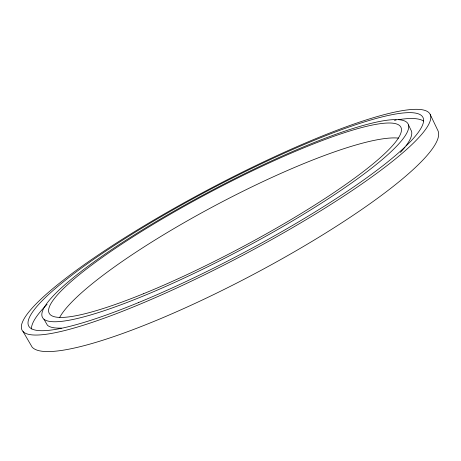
<?xml version="1.0" encoding="UTF-8"?>
<svg xmlns="http://www.w3.org/2000/svg" width="461" height="461" viewBox="0 0 461 461"><rect width="100%" height="100%" fill="white"/><g stroke="black" fill="none" stroke-linecap="round" stroke-linejoin="round"><path stroke-width="0.69" d="M23.05 331.534L32.143 347.139A230.085 41.127 -27.9 0 0 257.14 272.439A230.085 41.127 -27.9 0 0 437.95 130.676L430.217 114.512A230.811 37.087 -27.9 0 0 110.726 246.704A230.811 37.087 -27.9 0 0 137.257 305.338A230.811 37.087 -27.9 0 0 430.217 114.512M43.962 319.237L47.466 325.305A206.58 34.466 -27.9 0 0 61.394 328.082M408.486 124.954A206.833 33.054 -27.9 0 1 141.625 296.694A206.833 33.054 -27.9 0 1 125.703 240.383A206.833 33.054 -27.9 0 1 408.486 124.954L411.517 131.218A206.58 34.466 -27.9 0 1 405.985 145.814M59.607 317.543A198.316 35.197 -27.9 0 1 216.785 204.667A198.316 35.197 -27.9 0 1 398.494 138.11M31.434 329.01A222.738 37.295 -27.9 0 1 47.045 304.369M394.449 120.356A222.738 37.295 -27.9 0 1 396.149 120.05M398.638 119.641A222.738 37.295 -27.9 0 1 423.48 121.013M404.96 147.14A206.58 34.466 -27.9 0 1 400.448 152.401M138.559 302.549A223.015 35.768 -27.9 0 0 423.158 117.901A223.015 35.768 -27.9 0 0 115.676 244.578A223.015 35.768 -27.9 0 0 138.559 302.549M143.296 293.807A198.933 31.74 -27.9 0 0 401.306 128.4A198.933 31.74 -27.9 0 0 130.475 238.446A198.933 31.74 -27.9 0 0 143.296 293.807"/></g></svg>
